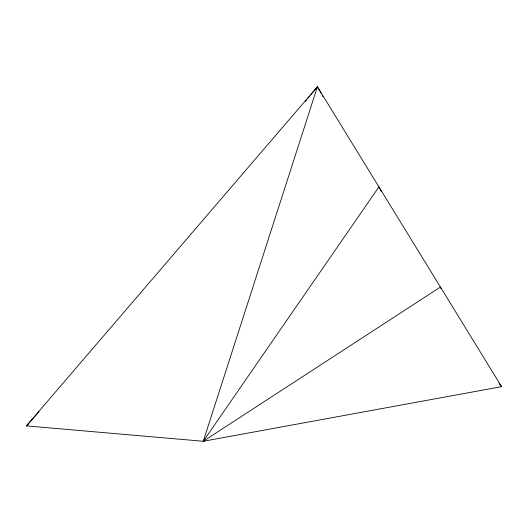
<?xml version="1.0" encoding="UTF-8"?>
<svg xmlns="http://www.w3.org/2000/svg" width="528" height="528" viewBox="0 0 528 528"><rect width="100%" height="100%" fill="white"/><g stroke="black" fill="none" stroke-linecap="round" stroke-linejoin="round"><path stroke-width="0.79" d="M381.209 191.261L378.926 186.886L203.267 441.269L204.679 440.576L203.267 441.269L317.42 86.731L501.6 386.654L203.267 441.269L26.4 425.891L317.42 86.731L321.057 93.199M316.886 88.288L317.42 86.731L310.609 95.014M305.369 101.383L306.418 100.109M307.989 98.195L309.56 96.287M39.072 411.682L26.4 425.891L28.776 423.634M203.267 441.269L440.431 287.041L440.827 288.618M499.026 383.434L501.6 386.654M322.265 95.35L323.077 96.789"/></g></svg>
